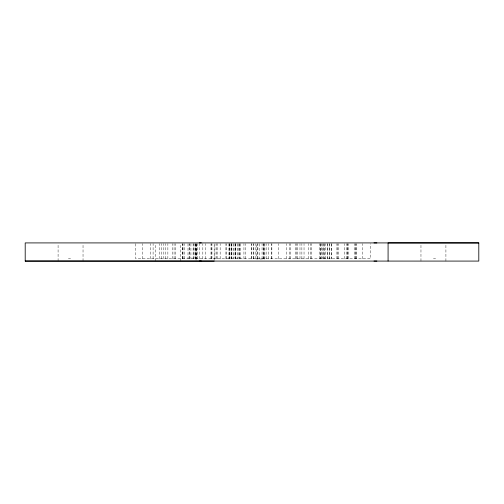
<?xml version="1.0" encoding="UTF-8"?>
<svg xmlns="http://www.w3.org/2000/svg" width="504" height="504" viewBox="0 0 504 504"><rect width="100%" height="100%" fill="white"/><g stroke="black" fill="none" stroke-linecap="round" stroke-linejoin="round"><path stroke-width="0.38" stroke-dasharray="2.52 1.89" d="M58.086 261.059L58.086 243.671M83.034 261.059L83.034 243.671M135.708 243.671L135.708 258.791L370.629 258.791L370.635 243.671M142.349 258.791L142.349 243.671M150.45 258.791L150.45 243.671M153.096 258.791L153.103 243.671M155.61 261.066L155.616 243.678M159.302 258.791L159.308 243.671M161.198 258.791L161.204 243.671M163.825 258.791L163.825 243.671M165.722 258.791L165.722 243.671M167.87 258.791L167.87 243.671M172.299 258.791L172.299 243.671M174.075 258.791L174.075 243.671M175.423 258.791L175.43 243.671M180.558 261.066L180.564 243.678M182.675 258.791L182.675 243.671M182.794 258.791L182.794 243.671M183.028 258.791L183.028 243.671M184.64 258.791L184.647 243.671M189.145 258.791L189.145 243.671M189.662 258.791L189.662 243.671M193.542 258.791L193.542 243.671M195.105 258.791L195.105 243.671M196.037 260.31L196.037 243.678M197.618 258.791L197.618 243.671M199.71 258.791L199.716 243.671M202.835 258.791L202.835 243.671M205.771 258.791L205.771 243.671M210.987 258.791L210.987 243.671M211.308 258.791L211.308 243.671M211.951 258.791L211.951 243.671M214.156 260.329L214.156 243.678M214.956 258.791L214.956 243.671M216.285 258.791L216.285 243.671M217.123 258.791L217.167 243.671M220.16 258.791L220.16 243.671M225.912 258.791L225.912 243.671M226.233 258.791L226.233 243.671M229.648 258.791L229.654 243.671M231.594 258.791L231.594 243.671M235.828 258.791L235.828 243.671M243.936 258.791L243.942 243.671M245.379 258.791L245.385 243.671M251.307 258.791L251.307 243.671M251.414 258.791L251.414 243.671M253.166 258.791L253.166 243.671M253.531 258.791L253.531 243.671M255.163 258.791L255.163 243.671M257.657 258.791L257.657 243.671M257.884 258.791L257.884 243.671M262.055 258.791L262.055 243.671M263.617 258.791L263.617 243.671M264.058 258.791L264.065 243.671M266.131 258.791L266.131 243.671M268.223 258.791L268.229 243.671M271.272 258.791L271.272 243.671M271.864 258.791L271.864 243.671M278.504 258.791L278.504 243.671M286.606 258.791L286.606 243.671M289.252 258.791L289.258 243.671M290.291 258.791L290.291 243.671M295.457 258.791L295.464 243.671M296.465 258.791L296.465 243.671M297.366 258.791L297.366 243.671M299.987 258.791L299.987 243.671M301.871 258.791L301.877 243.671M304.032 258.791L304.032 243.671M308.461 258.791L308.461 243.671M310.231 258.791L310.231 243.671M311.661 258.791L311.661 243.671M319.183 258.791L319.183 243.671M321.168 258.791L321.174 243.671M323.114 258.791L323.114 243.671M325.817 258.791L325.817 243.671M327.342 258.791L327.342 243.671M329.446 258.791L329.446 243.671M336.911 258.791L336.911 243.671M337.592 258.791L337.592 243.671M338.619 258.791L338.619 243.671M344.793 258.791L344.793 243.671M346.544 258.791L346.544 243.671M347.243 258.791L347.243 243.671M347.64 258.791L347.647 243.671M348.535 258.791L348.535 243.671M354.703 258.791L354.703 243.671M355.433 258.791L355.44 243.671M355.969 258.791L355.969 243.671M356.561 258.791L356.561 243.671M362.622 258.791L362.622 243.671M420.966 261.066L420.966 243.671M445.914 261.066L445.914 243.671M68.393 258.791L70.56 258.791M433.44 258.791L435.607 258.791M331.695 243.671L331.695 258.791M331.317 243.671L331.317 258.791M329.654 243.671L329.654 258.791M327.216 243.671L327.216 258.791M324.173 243.671L324.173 258.791M323.965 243.671L323.965 258.791M322.113 243.671L322.144 258.791M320.809 243.671L320.809 258.791M320.506 243.671L320.506 258.791M264.858 243.678L264.858 258.974L256.53 258.974L256.53 243.678M263.56 243.678L263.56 258.974M259.447 243.678L259.447 258.974M240.2 243.671L240.2 258.791M239.784 243.671L239.784 258.791M239.57 243.671L239.57 258.791M238.134 243.671L238.134 258.791M237.579 243.671L237.579 258.791M235.696 243.671L235.696 258.791M235.368 243.671L235.368 258.791M234.013 243.671L234.013 258.791M233.119 243.671L233.119 258.791M231.481 243.671L231.481 258.791M231.355 243.671L231.355 258.791M229.95 243.671L229.95 258.791M229.144 243.671L229.144 258.791M228.986 243.671L228.986 258.791M196.283 243.671L196.283 258.791M196.201 243.671L196.201 258.791M195.376 243.671L195.376 258.791M195.048 243.671L195.048 258.791M193.12 243.671L193.12 258.791M190.922 243.671L190.922 258.791M188.011 243.671L188.011 258.791"/><path stroke-width="0.76" d="M25.2 261.059L25.2 242.915L478.8 242.915L478.8 261.085L25.2 261.059L214.156 261.085M388.08 261.059L388.08 242.915L478.8 242.941M199.357 242.922L201.329 242.915M199.357 261.066L201.329 261.059M373.974 242.915L376.885 242.922M373.968 261.059L376.885 261.066"/></g></svg>
